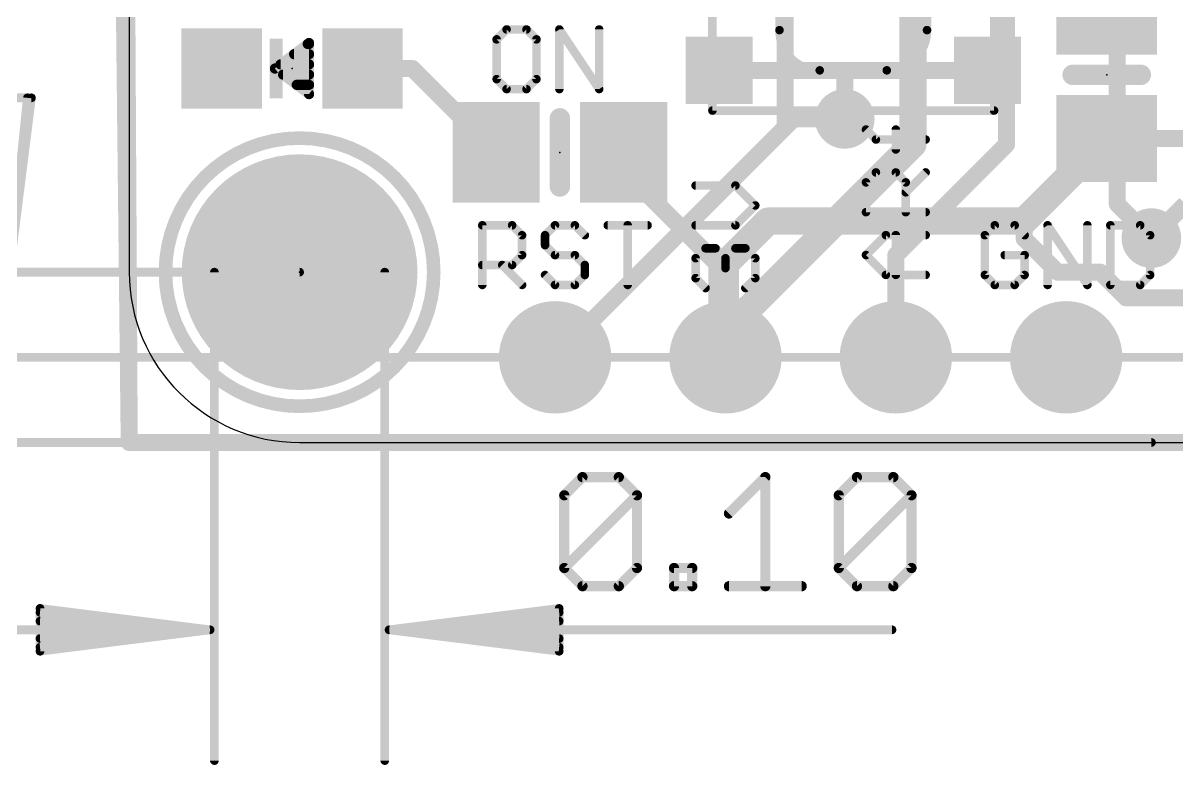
# Model space of a CAD drawing. Extents: x -10.9 to 50.9, y -4.8 to 29.4.
# Drawn here: x -1.58 to 15.62, y -4.81 to 6.26 of the extents above; entities that cross this region are included whole.
import ezdxf

# ---------------------------------------------------------------- set-up
doc = ezdxf.new("R2010")
doc.units = 0
for name, color, linetype in [('1', 12, 'CONTINUOUS'), ('16', 132, 'CONTINUOUS'), ('17', 110, 'CONTINUOUS'), ('18', 110, 'CONTINUOUS'), ('20', 53, 'CONTINUOUS'), ('21', 40, 'CONTINUOUS'), ('23', 40, 'CONTINUOUS'), ('47', 253, 'CONTINUOUS')]:
    doc.layers.add(name, color=color, linetype=linetype)

# ---------------------------------------------------------------- blocks, each defined once
blk = doc.blocks.new('RECT')
blk.add_solid([(-0.5, -0.5), (0.5, -0.5), (-0.5, 0.5), (0.5, 0.5)])
blk = doc.blocks.new('ROUNDP')
at = {"const_width": 0.5}
blk.add_lwpolyline([(0, -0.25, 1), (0, 0.25, 1), (0, -0.25)], format="xyb", dxfattribs=at)
blk = doc.blocks.new('ROUNDV')
at = {"const_width": 0.5}
blk.add_lwpolyline([(0, -0.25, 1), (0, 0.25, 1), (0, -0.25)], format="xyb", dxfattribs=at)

msp = doc.modelspace()

# ---------------------------------------------------------------- linework, layer by layer
at = {"layer": '1'}
for points, const_width in [([(-0.254, 22.86), (0, 0)], 0.254), ([(3.477, 5.577), (4.22, 5.577)], 0.254), ([(4.22, 5.577), (5.471, 4.326)], 0.254), ([(8.795, 5.55), (10.668, 5.55)], 0.254), ([(10.668, 4.826), (10.668, 5.55)], 0.254), ([(10.668, 5.55), (12.795, 5.55)], 0.254), ([(14.5746, 4.5332), (13.3434, 3.302)], 0.4064), ([(16.0902, 4.5332), (14.5746, 4.5332)], 0.254), ([(7.371, 4.326), (7.371, 4.059)], 0.254), ([(7.371, 4.059), (8.763, 2.667)], 0.254), ([(15.748, 3.556), (15.24, 3.048)], 0.254), ([(9.525, 3.302), (8.89, 2.667)], 0.4064), ([(13.3434, 3.302), (9.525, 3.302)], 0.4064), ([(13.3434, 3.0396), (13.3434, 3.302)], 0.254), ([(13.843, 2.54), (13.3434, 3.0396)], 0.254), ([(8.763, 2.667), (8.763, 1.397)], 0.254), ([(8.89, 2.667), (8.89, 1.27)], 0.4064), ([(14.478, 2.54), (13.843, 2.54)], 0.254), ([(14.859, 2.159), (14.478, 2.54)], 0.254), ([(15.748, 2.159), (14.859, 2.159)], 0.254), ([(8.763, 1.397), (8.89, 1.27)], 0.254), ([(0, 0), (46.355, 0)], 0.254)]:
    msp.add_lwpolyline(points, dxfattribs=dict(at, const_width=const_width))
for points, const_width in [([(3.477, 5.6405, 1), (3.477, 5.5135)], 0.127), ([(4.2649, 5.6219, 1), (4.1751, 5.5321)], 0.127), ([(4.22, 5.5135, 1), (4.22, 5.6405)], 0.127), ([(8.795, 5.6135, 1), (8.795, 5.4865)], 0.127), ([(10.7315, 5.55, 1), (10.6045, 5.55)], 0.127), ([(10.668, 5.6135, 1), (10.668, 5.4865)], 0.127), ([(10.668, 5.4865, 1), (10.668, 5.6135)], 0.127), ([(12.795, 5.4865, 1), (12.795, 5.6135)], 0.127), ([(10.6045, 4.826, 1), (10.7315, 4.826)], 0.127), ([(14.6464, 4.4614, 1), (14.5028, 4.605)], 0.2032), ([(14.5746, 4.5967, 1), (14.5746, 4.4697)], 0.127), ([(5.4261, 4.2811, 1), (5.5159, 4.3709)], 0.127), ([(7.4345, 4.326, 1), (7.3075, 4.326)], 0.127), ([(7.4159, 4.1039, 1), (7.3261, 4.0141)], 0.127), ([(7.3075, 4.059, 1), (7.4345, 4.059)], 0.127), ([(9.525, 3.4036, 1), (9.525, 3.2004)], 0.2032), ([(9.5968, 3.2302, 1), (9.4532, 3.3738)], 0.2032), ([(13.2716, 3.3738, 1), (13.4152, 3.2302)], 0.2032), ([(13.3434, 3.2004, 1), (13.3434, 3.4036)], 0.2032), ([(13.4069, 3.302, 1), (13.2799, 3.302)], 0.127), ([(13.3883, 3.0845, 1), (13.2985, 2.9947)], 0.127), ([(13.2799, 3.0396, 1), (13.4069, 3.0396)], 0.127), ([(15.1951, 3.0929, 1), (15.2849, 3.0031)], 0.127), ([(8.8265, 2.667, 1), (8.6995, 2.667)], 0.127), ([(8.7181, 2.6221, 1), (8.8079, 2.7119)], 0.127), ([(8.9916, 2.667, 1), (8.7884, 2.667)], 0.2032), ([(8.8182, 2.7388, 1), (8.9618, 2.5952)], 0.2032), ([(13.843, 2.6035, 1), (13.843, 2.4765)], 0.127), ([(13.7981, 2.4951, 1), (13.8879, 2.5849)], 0.127), ([(14.5229, 2.5849, 1), (14.4331, 2.4951)], 0.127), ([(14.478, 2.4765, 1), (14.478, 2.6035)], 0.127), ([(14.859, 2.2225, 1), (14.859, 2.0955)], 0.127), ([(14.8141, 2.1141, 1), (14.9039, 2.2039)], 0.127), ([(8.8079, 1.4419, 1), (8.7181, 1.3521)], 0.127), ([(8.6995, 1.397, 1), (8.8265, 1.397)], 0.127), ([(8.8451, 1.2251, 1), (8.9349, 1.3149)], 0.127), ([(8.7884, 1.27, 1), (8.9916, 1.27)], 0.2032), ([(0, 0.0635, 1), (0, -0.0635)], 0.127), ([(-0.0635, -0.0007, 1), (0.0635, 0.0007)], 0.127)]:
    msp.add_lwpolyline(points, format="xyb", dxfattribs=dict(at, const_width=const_width))
at = {"layer": '16'}
for points, const_width in [([(-0.127, 22.86), (0, 0)], 0.254), ([(14.732, 3.556), (14.732, 13.589)], 0.254), ([(13.081, 4.445), (13.081, 10.287)], 0.254), ([(9.779, 7.874), (9.779, 4.699)], 0.254), ([(11.684, 7.493), (11.684, 4.445)], 0.4064), ([(6.35, 1.27), (9.779, 4.699)], 0.254), ([(9.779, 4.699), (9.906, 4.826)], 0.254), ([(9.906, 4.826), (10.668, 4.826)], 0.254), ([(11.684, 4.445), (8.89, 1.651)], 0.4064), ([(11.43, 2.794), (13.081, 4.445)], 0.254), ([(15.24, 3.048), (14.732, 3.556)], 0.254), ([(11.43, 1.27), (11.43, 2.794)], 0.254), ([(8.89, 1.651), (8.89, 1.27)], 0.4064), ([(0, 0), (46.355, 0)], 0.254)]:
    msp.add_lwpolyline(points, dxfattribs=dict(at, const_width=const_width))
for points, const_width in [([(9.8239, 4.6541, 1), (9.7341, 4.7439)], 0.127), ([(9.906, 4.8895, 1), (9.906, 4.7625)], 0.127), ([(9.9509, 4.7811, 1), (9.8611, 4.8709)], 0.127), ([(10.668, 4.7625, 1), (10.668, 4.8895)], 0.127), ([(9.7341, 4.7439, 1), (9.8239, 4.6541)], 0.127), ([(9.7155, 4.699, 1), (9.8425, 4.699)], 0.127), ([(11.7558, 4.3732, 1), (11.6122, 4.5168)], 0.2032), ([(11.5824, 4.445, 1), (11.7856, 4.445)], 0.2032), ([(13.0175, 4.445, 1), (13.1445, 4.445)], 0.127), ([(13.1259, 4.4001, 1), (13.0361, 4.4899)], 0.127), ([(14.7769, 3.6009, 1), (14.6871, 3.5111)], 0.127), ([(14.6685, 3.556, 1), (14.7955, 3.556)], 0.127), ([(15.1951, 3.0031, 1), (15.2849, 3.0929)], 0.127), ([(11.4935, 2.794, 1), (11.3665, 2.794)], 0.127), ([(11.3851, 2.8389, 1), (11.4749, 2.7491)], 0.127), ([(8.9916, 1.651, 1), (8.7884, 1.651)], 0.2032), ([(8.8182, 1.7228, 1), (8.9618, 1.5792)], 0.2032), ([(6.3051, 1.3149, 1), (6.3949, 1.2251)], 0.127), ([(8.7884, 1.27, 1), (8.9916, 1.27)], 0.2032), ([(11.3665, 1.27, 1), (11.4935, 1.27)], 0.127), ([(0, 0.0635, 1), (0, -0.0635)], 0.127), ([(-0.0635, -0.0004, 1), (0.0635, 0.0004)], 0.127)]:
    msp.add_lwpolyline(points, format="xyb", dxfattribs=dict(at, const_width=const_width))
at = {"layer": '20'}
for p, q in [((0, 9.017), (0, 2.54)), ((2.54, 0), (48.26, 0))]:
    msp.add_line(p, q, dxfattribs=at)
msp.add_arc((2.54, 2.54), 2.54, 180, 270, dxfattribs=at)
at = {"layer": '21'}
for points, const_width in [([(8.695, 4.95), (8.695, 7.75)], 0.127), ([(12.895, 7.75), (12.895, 4.95)], 0.127), ([(9.695, 6.15), (9.695, 6.55)], 0.127), ([(11.895, 6.55), (11.895, 6.15)], 0.127), ([(5.6263, 6.1603), (5.478, 6.012)], 0.127), ([(5.9229, 6.1603), (5.6263, 6.1603)], 0.127), ([(6.0712, 6.012), (5.9229, 6.1603)], 0.127), ([(6.4135, 5.2705), (6.4135, 6.1603)], 0.127), ([(6.4135, 6.1603), (7.0067, 5.2705)], 0.127), ([(7.0067, 5.2705), (7.0067, 6.1603)], 0.127), ([(2.681, 5.958), (2.173, 5.577)], 0.1524), ([(2.681, 5.196), (2.681, 5.958)], 0.1524), ([(5.478, 6.012), (5.478, 5.4188)], 0.127), ([(6.0712, 5.4188), (6.0712, 6.012)], 0.127), ([(2.4586, 5.7912), (2.681, 5.7912)], 0.1524), ([(2.6618, 5.9436), (2.681, 5.9436)], 0.1524), ([(2.2554, 5.6388), (2.681, 5.6388)], 0.1524), ([(2.173, 5.577), (2.681, 5.196)], 0.1524), ([(2.2938, 5.4864), (2.681, 5.4864)], 0.1524), ([(11.295, 5.55), (10.295, 5.55)], 0.127), ([(14.0666, 5.4832), (15.0826, 5.4832)], 0.3048), ([(2.497, 5.334), (2.681, 5.334)], 0.1524), ([(5.478, 5.4188), (5.6263, 5.2705)], 0.127), ([(5.6263, 5.2705), (5.9229, 5.2705)], 0.127), ([(5.9229, 5.2705), (6.0712, 5.4188)], 0.127), ([(12.895, 4.95), (8.695, 4.95)], 0.127), ([(6.421, 4.834), (6.421, 3.818)], 0.3048), ([(11.133, 4.5185), (10.9847, 4.6668)], 0.127), ([(11.4296, 4.3702), (11.4296, 4.6668)], 0.127), ([(11.8745, 4.5185), (11.133, 4.5185)], 0.127), ([(10.9847, 3.8795), (11.133, 4.0278)], 0.127), ([(11.133, 4.0278), (11.4296, 4.0278)], 0.127), ([(11.4296, 4.0278), (11.5779, 3.8795)], 0.127), ([(11.5779, 3.7312), (11.8745, 4.0278)], 0.127), ([(9.0379, 3.8317), (8.4447, 3.8317)], 0.127), ([(9.3345, 3.5351), (9.0379, 3.8317)], 0.127), ([(10.9847, 3.4347), (10.9847, 3.8795)], 0.127), ([(11.5779, 3.8795), (11.5779, 3.4347)], 0.127), ([(9.0379, 3.2385), (9.3345, 3.5351)], 0.127), ([(11.8745, 3.4347), (10.9847, 3.4347)], 0.127), ([(5.2642, 2.3495), (5.2642, 3.2393)], 0.127), ([(5.2642, 3.2393), (5.7091, 3.2393)], 0.127), ([(5.7091, 3.2393), (5.8574, 3.091)], 0.127), ([(6.348, 3.2393), (6.1997, 3.091)], 0.127), ([(6.6446, 3.2393), (6.348, 3.2393)], 0.127), ([(6.7929, 3.091), (6.6446, 3.2393)], 0.127), ([(7.1353, 3.2393), (7.7284, 3.2393)], 0.127), ([(7.4318, 2.3495), (7.4318, 3.2393)], 0.127), ([(8.4447, 3.2385), (9.0379, 3.2385)], 0.127), ([(12.9055, 3.2393), (12.7572, 3.091)], 0.127), ([(13.2021, 3.2393), (12.9055, 3.2393)], 0.127), ([(13.3504, 3.091), (13.2021, 3.2393)], 0.127), ([(13.6927, 2.3495), (13.6927, 3.2393)], 0.127), ([(13.6927, 3.2393), (14.2859, 2.3495)], 0.127), ([(14.2859, 2.3495), (14.2859, 3.2393)], 0.127), ([(14.6283, 3.2393), (14.6283, 2.3495)], 0.127), ([(15.0731, 3.2393), (14.6283, 3.2393)], 0.127), ([(15.2214, 3.091), (15.0731, 3.2393)], 0.127), ([(5.8574, 3.091), (5.8574, 2.7944)], 0.127), ([(6.1997, 3.091), (6.1997, 2.9427)], 0.127), ([(10.9847, 2.7957), (11.2813, 3.0923)], 0.127), ([(11.2813, 3.0923), (11.8745, 3.0923)], 0.127), ([(11.4296, 2.4991), (11.4296, 3.0923)], 0.127), ([(12.7572, 3.091), (12.7572, 2.4978)], 0.127), ([(15.2214, 2.4978), (15.2214, 3.091)], 0.127), ([(6.1997, 2.9427), (6.348, 2.7944)], 0.127), ([(8.4447, 2.7479), (8.593, 2.8962)], 0.127), ([(8.593, 2.8962), (8.7413, 2.8962)], 0.127), ([(8.7413, 2.8962), (8.8896, 2.7479)], 0.127), ([(8.8896, 2.7479), (9.0379, 2.8962)], 0.127), ([(9.0379, 2.8962), (9.1862, 2.8962)], 0.127), ([(9.1862, 2.8962), (9.3345, 2.7479)], 0.127), ([(5.8574, 2.7944), (5.7091, 2.6461)], 0.127), ([(6.348, 2.7944), (6.6446, 2.7944)], 0.127), ([(6.6446, 2.7944), (6.7929, 2.6461)], 0.127), ([(8.4447, 2.4513), (8.4447, 2.7479)], 0.127), ([(8.8896, 2.7479), (8.8896, 2.5996)], 0.127), ([(9.3345, 2.7479), (9.3345, 2.4513)], 0.127), ([(11.2813, 2.4991), (10.9847, 2.7957)], 0.127), ([(13.3504, 2.7944), (13.0538, 2.7944)], 0.127), ([(13.3504, 2.4978), (13.3504, 2.7944)], 0.127), ([(5.7091, 2.6461), (5.2642, 2.6461)], 0.127), ([(5.5608, 2.6461), (5.8574, 2.3495)], 0.127), ([(6.7929, 2.6461), (6.7929, 2.4978)], 0.127), ([(6.348, 2.3495), (6.1997, 2.4978)], 0.127), ([(6.6446, 2.3495), (6.348, 2.3495)], 0.127), ([(6.7929, 2.4978), (6.6446, 2.3495)], 0.127), ([(8.593, 2.303), (8.4447, 2.4513)], 0.127), ([(9.3345, 2.4513), (9.1862, 2.303)], 0.127), ([(11.8745, 2.4991), (11.2813, 2.4991)], 0.127), ([(12.7572, 2.4978), (12.9055, 2.3495)], 0.127), ([(12.9055, 2.3495), (13.2021, 2.3495)], 0.127), ([(13.2021, 2.3495), (13.3504, 2.4978)], 0.127), ([(14.6283, 2.3495), (15.0731, 2.3495)], 0.127), ([(15.0731, 2.3495), (15.2214, 2.4978)], 0.127)]:
    msp.add_lwpolyline(points, dxfattribs=dict(at, const_width=const_width))
for points, const_width in [([(5.6263, 6.192, 1), (5.6263, 6.1285)], 0.0635), ([(5.6487, 6.1378, 1), (5.6038, 6.1827)], 0.0635), ([(5.9453, 6.1827, 1), (5.9004, 6.1378)], 0.0635), ([(5.9229, 6.1285, 1), (5.9229, 6.192)], 0.0635), ([(6.4399, 6.1779, 1), (6.3871, 6.1426)], 0.0635), ([(6.4452, 6.1603, 1), (6.3818, 6.1603)], 0.0635), ([(7.0384, 6.1603, 1), (6.9749, 6.1603)], 0.0635), ([(9.7268, 6.15, 1), (9.6632, 6.15)], 0.0635), ([(9.695, 6.15, 0.4142), (10.295, 5.55)], 0.127), ([(11.295, 5.55, 0.4142), (11.895, 6.15)], 0.127), ([(11.9268, 6.15, 1), (11.8633, 6.15)], 0.0635), ([(2.7191, 5.958, 1), (2.6429, 5.958)], 0.0762), ([(2.7039, 5.9275, 1), (2.6581, 5.9885)], 0.0762), ([(5.5097, 6.012, 1), (5.4462, 6.012)], 0.0635), ([(5.4555, 6.0344, 1), (5.5004, 5.9895)], 0.0635), ([(6.1029, 6.012, 1), (6.0394, 6.012)], 0.0635), ([(6.0487, 5.9895, 1), (6.0936, 6.0344)], 0.0635), ([(9.6632, 6.15, 1), (9.7268, 6.15)], 0.0635), ([(11.8633, 6.15, 1), (11.9268, 6.15)], 0.0635), ([(2.4586, 5.8293, 1), (2.4586, 5.7531)], 0.0762), ([(2.6618, 5.9817, 1), (2.6618, 5.9055)], 0.0762), ([(2.681, 5.9055, 1), (2.681, 5.9817)], 0.0762), ([(2.681, 5.7531, 1), (2.681, 5.8293)], 0.0762), ([(2.2554, 5.6769, 1), (2.2554, 5.6007)], 0.0762), ([(2.681, 5.6007, 1), (2.681, 5.6769)], 0.0762), ([(2.1959, 5.6075, 1), (2.1501, 5.5465)], 0.0762), ([(2.1501, 5.6075, 1), (2.1959, 5.5465)], 0.0762), ([(2.2938, 5.5245, 1), (2.2938, 5.4483)], 0.0762), ([(2.681, 5.4483, 1), (2.681, 5.5245)], 0.0762), ([(10.295, 5.5817, 1), (10.295, 5.5183)], 0.0635), ([(10.295, 5.5183, 1), (10.295, 5.5817)], 0.0635), ([(11.295, 5.5817, 1), (11.295, 5.5183)], 0.0635), ([(11.295, 5.5183, 1), (11.295, 5.5817)], 0.0635), ([(14.0666, 5.5594, 1), (14.0666, 5.407)], 0.1524), ([(15.0826, 5.407, 1), (15.0826, 5.5594)], 0.1524), ([(2.497, 5.3721, 1), (2.497, 5.2959)], 0.0762), ([(2.681, 5.2959, 1), (2.681, 5.3721)], 0.0762), ([(5.5004, 5.4412, 1), (5.4555, 5.3963)], 0.0635), ([(5.4462, 5.4188, 1), (5.5097, 5.4188)], 0.0635), ([(5.6263, 5.3022, 1), (5.6263, 5.2388)], 0.0635), ([(5.9229, 5.2388, 1), (5.9229, 5.3022)], 0.0635), ([(6.0394, 5.4188, 1), (6.1029, 5.4188)], 0.0635), ([(6.0936, 5.3963, 1), (6.0487, 5.4412)], 0.0635), ([(2.6429, 5.196, 1), (2.7191, 5.196)], 0.0762), ([(2.6581, 5.1655, 1), (2.7039, 5.2265)], 0.0762), ([(5.6038, 5.248, 1), (5.6487, 5.293)], 0.0635), ([(5.9004, 5.293, 1), (5.9453, 5.248)], 0.0635), ([(6.3818, 5.2705, 1), (6.4452, 5.2705)], 0.0635), ([(6.9749, 5.2705, 1), (7.0384, 5.2705)], 0.0635), ([(6.9803, 5.2529, 1), (7.0331, 5.2881)], 0.0635), ([(8.695, 4.9817, 1), (8.695, 4.9183)], 0.0635), ([(12.895, 4.9183, 1), (12.895, 4.9817)], 0.0635), ([(6.4972, 4.834, 1), (6.3448, 4.834)], 0.1524), ([(8.6632, 4.95, 1), (8.7268, 4.95)], 0.0635), ([(12.8633, 4.95, 1), (12.9268, 4.95)], 0.0635), ([(11.0072, 4.6892, 1), (10.9623, 4.6443)], 0.0635), ([(11.4614, 4.6668, 1), (11.3979, 4.6668)], 0.0635), ([(2.54, 0.54, 1), (2.54, 4.54, 1), (2.54, 0.54)], 0.2032), ([(11.133, 4.5502, 1), (11.133, 4.4867)], 0.0635), ([(11.1106, 4.496, 1), (11.1555, 4.5409)], 0.0635), ([(11.8745, 4.4867, 1), (11.8745, 4.5502)], 0.0635), ([(11.3979, 4.3702, 1), (11.4614, 4.3702)], 0.0635), ([(11.133, 4.0596, 1), (11.133, 3.9961)], 0.0635), ([(11.1555, 4.0054, 1), (11.1106, 4.0503)], 0.0635), ([(11.4521, 4.0503, 1), (11.4072, 4.0054)], 0.0635), ([(11.4296, 3.9961, 1), (11.4296, 4.0596)], 0.0635), ([(11.897, 4.0054, 1), (11.852, 4.0503)], 0.0635), ([(6.3448, 3.818, 1), (6.4972, 3.818)], 0.1524), ([(8.4447, 3.8634, 1), (8.4447, 3.7999)], 0.0635), ([(9.0604, 3.8541, 1), (9.0155, 3.8092)], 0.0635), ([(9.0379, 3.7999, 1), (9.0379, 3.8634)], 0.0635), ([(11.0165, 3.8795, 1), (10.953, 3.8795)], 0.0635), ([(10.9623, 3.902, 1), (11.0072, 3.8571)], 0.0635), ([(11.6097, 3.8795, 1), (11.5462, 3.8795)], 0.0635), ([(11.5555, 3.7537, 1), (11.6004, 3.7088)], 0.0635), ([(11.5555, 3.8571, 1), (11.6004, 3.902)], 0.0635), ([(9.357, 3.5126, 1), (9.312, 3.5575)], 0.0635), ([(9.312, 3.5126, 1), (9.357, 3.5575)], 0.0635), ([(10.9847, 3.4664, 1), (10.9847, 3.4029)], 0.0635), ([(10.953, 3.4347, 1), (11.0165, 3.4347)], 0.0635), ([(11.5462, 3.4347, 1), (11.6097, 3.4347)], 0.0635), ([(11.8745, 3.4029, 1), (11.8745, 3.4664)], 0.0635), ([(5.2642, 3.271, 1), (5.2642, 3.2075)], 0.0635), ([(5.296, 3.2393, 1), (5.2325, 3.2393)], 0.0635), ([(5.7316, 3.2617, 1), (5.6866, 3.2168)], 0.0635), ([(5.7091, 3.2075, 1), (5.7091, 3.271)], 0.0635), ([(6.348, 3.271, 1), (6.348, 3.2075)], 0.0635), ([(6.3705, 3.2168, 1), (6.3256, 3.2617)], 0.0635), ([(6.6671, 3.2617, 1), (6.6222, 3.2168)], 0.0635), ([(6.6446, 3.2075, 1), (6.6446, 3.271)], 0.0635), ([(7.1353, 3.271, 1), (7.1353, 3.2075)], 0.0635), ([(7.4636, 3.2393, 1), (7.4001, 3.2393)], 0.0635), ([(7.7284, 3.2075, 1), (7.7284, 3.271)], 0.0635), ([(8.4447, 3.2703, 1), (8.4447, 3.2067)], 0.0635), ([(9.0155, 3.261, 1), (9.0604, 3.216)], 0.0635), ([(9.0379, 3.2067, 1), (9.0379, 3.2703)], 0.0635), ([(12.9055, 3.271, 1), (12.9055, 3.2075)], 0.0635), ([(12.928, 3.2168, 1), (12.8831, 3.2617)], 0.0635), ([(13.2246, 3.2617, 1), (13.1796, 3.2168)], 0.0635), ([(13.2021, 3.2075, 1), (13.2021, 3.271)], 0.0635), ([(13.7245, 3.2393, 1), (13.661, 3.2393)], 0.0635), ([(13.7192, 3.2569, 1), (13.6663, 3.2216)], 0.0635), ([(14.3177, 3.2393, 1), (14.2542, 3.2393)], 0.0635), ([(14.66, 3.2393, 1), (14.5965, 3.2393)], 0.0635), ([(14.6283, 3.271, 1), (14.6283, 3.2075)], 0.0635), ([(15.0956, 3.2617, 1), (15.0507, 3.2168)], 0.0635), ([(15.0731, 3.2075, 1), (15.0731, 3.271)], 0.0635), ([(5.8891, 3.091, 1), (5.8256, 3.091)], 0.0635), ([(5.8349, 3.0685, 1), (5.8798, 3.1134)], 0.0635), ([(6.2315, 3.091, 1), (6.168, 3.091)], 0.0635), ([(6.1773, 3.1134, 1), (6.2222, 3.0685)], 0.0635), ([(6.7705, 3.0685, 1), (6.8154, 3.1134)], 0.0635), ([(11.2813, 3.1241, 1), (11.2813, 3.0606)], 0.0635), ([(11.3038, 3.0699, 1), (11.2589, 3.1148)], 0.0635), ([(11.4614, 3.0923, 1), (11.3979, 3.0923)], 0.0635), ([(11.8745, 3.0606, 1), (11.8745, 3.1241)], 0.0635), ([(12.789, 3.091, 1), (12.7255, 3.091)], 0.0635), ([(12.7348, 3.1134, 1), (12.7797, 3.0685)], 0.0635), ([(13.3279, 3.0685, 1), (13.3728, 3.1134)], 0.0635), ([(15.2532, 3.091, 1), (15.1897, 3.091)], 0.0635), ([(15.199, 3.0685, 1), (15.2439, 3.1134)], 0.0635), ([(6.2222, 2.9651, 1), (6.1773, 2.9202)], 0.0635), ([(6.168, 2.9427, 1), (6.2315, 2.9427)], 0.0635), ([(8.593, 2.9279, 1), (8.593, 2.8644)], 0.0635), ([(8.6155, 2.8737, 1), (8.5706, 2.9186)], 0.0635), ([(8.7638, 2.9186, 1), (8.7189, 2.8737)], 0.0635), ([(8.7413, 2.8644, 1), (8.7413, 2.9279)], 0.0635), ([(9.0379, 2.9279, 1), (9.0379, 2.8644)], 0.0635), ([(9.0604, 2.8737, 1), (9.0155, 2.9186)], 0.0635), ([(9.2087, 2.9186, 1), (9.1638, 2.8737)], 0.0635), ([(9.1862, 2.8644, 1), (9.1862, 2.9279)], 0.0635), ([(5.8256, 2.7944, 1), (5.8891, 2.7944)], 0.0635), ([(5.8798, 2.7719, 1), (5.8349, 2.8168)], 0.0635), ([(6.348, 2.8261, 1), (6.348, 2.7626)], 0.0635), ([(6.3256, 2.7719, 1), (6.3705, 2.8168)], 0.0635), ([(6.6671, 2.8168, 1), (6.6222, 2.7719)], 0.0635), ([(6.6446, 2.7626, 1), (6.6446, 2.8261)], 0.0635), ([(8.4765, 2.7479, 1), (8.413, 2.7479)], 0.0635), ([(8.4223, 2.7703, 1), (8.4672, 2.7254)], 0.0635), ([(8.9214, 2.7479, 1), (8.8579, 2.7479)], 0.0635), ([(8.8672, 2.7703, 1), (8.9121, 2.7254)], 0.0635), ([(8.8672, 2.7254, 1), (8.9121, 2.7703)], 0.0635), ([(9.3663, 2.7479, 1), (9.3027, 2.7479)], 0.0635), ([(9.312, 2.7254, 1), (9.357, 2.7703)], 0.0635), ([(11.0072, 2.8182, 1), (10.9623, 2.7733)], 0.0635), ([(10.9623, 2.8182, 1), (11.0072, 2.7733)], 0.0635), ([(13.0538, 2.8261, 1), (13.0538, 2.7626)], 0.0635), ([(13.3821, 2.7944, 1), (13.3186, 2.7944)], 0.0635), ([(13.3504, 2.7626, 1), (13.3504, 2.8261)], 0.0635), ([(5.2642, 2.6778, 1), (5.2642, 2.6143)], 0.0635), ([(5.5833, 2.6685, 1), (5.5384, 2.6236)], 0.0635), ([(5.6866, 2.6685, 1), (5.7316, 2.6236)], 0.0635), ([(5.7091, 2.6143, 1), (5.7091, 2.6778)], 0.0635), ([(6.8247, 2.6461, 1), (6.7612, 2.6461)], 0.0635), ([(6.7705, 2.6236, 1), (6.8154, 2.6685)], 0.0635), ([(8.8579, 2.5996, 1), (8.9214, 2.5996)], 0.0635), ([(6.2222, 2.5202, 1), (6.1773, 2.4753)], 0.0635), ([(6.348, 2.3813, 1), (6.348, 2.3177)], 0.0635), ([(6.6446, 2.3177, 1), (6.6446, 2.3813)], 0.0635), ([(6.7612, 2.4978, 1), (6.8247, 2.4978)], 0.0635), ([(6.8154, 2.4753, 1), (6.7705, 2.5202)], 0.0635), ([(8.413, 2.4513, 1), (8.4765, 2.4513)], 0.0635), ([(8.4672, 2.4737, 1), (8.4223, 2.4288)], 0.0635), ([(9.3027, 2.4513, 1), (9.3663, 2.4513)], 0.0635), ([(9.357, 2.4288, 1), (9.312, 2.4737)], 0.0635), ([(11.2813, 2.5309, 1), (11.2813, 2.4674)], 0.0635), ([(11.2589, 2.4767, 1), (11.3038, 2.5216)], 0.0635), ([(11.3979, 2.4991, 1), (11.4614, 2.4991)], 0.0635), ([(11.8745, 2.4674, 1), (11.8745, 2.5309)], 0.0635), ([(12.7255, 2.4978, 1), (12.789, 2.4978)], 0.0635), ([(12.7797, 2.5202, 1), (12.7348, 2.4753)], 0.0635), ([(12.9055, 2.3813, 1), (12.9055, 2.3177)], 0.0635), ([(13.2021, 2.3177, 1), (13.2021, 2.3813)], 0.0635), ([(13.3186, 2.4978, 1), (13.3821, 2.4978)], 0.0635), ([(13.3728, 2.4753, 1), (13.3279, 2.5202)], 0.0635), ([(14.6283, 2.3813, 1), (14.6283, 2.3177)], 0.0635), ([(15.0731, 2.3177, 1), (15.0731, 2.3813)], 0.0635), ([(15.1897, 2.4978, 1), (15.2532, 2.4978)], 0.0635), ([(15.2439, 2.4753, 1), (15.199, 2.5202)], 0.0635), ([(5.2325, 2.3495, 1), (5.296, 2.3495)], 0.0635), ([(5.8349, 2.327, 1), (5.8798, 2.372)], 0.0635), ([(6.3256, 2.327, 1), (6.3705, 2.372)], 0.0635), ([(6.6222, 2.372, 1), (6.6671, 2.327)], 0.0635), ([(7.4001, 2.3495, 1), (7.4636, 2.3495)], 0.0635), ([(8.5706, 2.2805, 1), (8.6155, 2.3254)], 0.0635), ([(9.1638, 2.3254, 1), (9.2087, 2.2805)], 0.0635), ([(12.8831, 2.327, 1), (12.928, 2.372)], 0.0635), ([(13.1796, 2.372, 1), (13.2246, 2.327)], 0.0635), ([(13.661, 2.3495, 1), (13.7245, 2.3495)], 0.0635), ([(14.2542, 2.3495, 1), (14.3177, 2.3495)], 0.0635), ([(14.2595, 2.3319, 1), (14.3123, 2.3671)], 0.0635), ([(14.5965, 2.3495, 1), (14.66, 2.3495)], 0.0635), ([(15.0507, 2.372, 1), (15.0956, 2.327)], 0.0635)]:
    msp.add_lwpolyline(points, format="xyb", dxfattribs=dict(at, const_width=const_width))
at = {"layer": '23'}
for p in [(2.427, 5.577), (14.5746, 5.4832), (6.421, 4.326), (2.54, 2.54)]:
    msp.add_point(p, dxfattribs=at)
at = {"layer": '47'}
for points, const_width in [([(-2.0972, 5.14), (-1.4588, 5.14)], 0.13), ([(-1.4588, 5.14), (-1.778, 2.605)], 0.13), ([(-1.518, 5.14), (-1.778, 2.605)], 0.13), ([(2.54, 2.54), (-3.728, 2.54)], 0.13), ([(1.27, 2.54), (1.27, -4.744)], 0.13), ([(3.81, 2.54), (3.81, -4.744)], 0.13), ([(25.4, 1.27), (-7.538, 1.27)], 0.13), ([(15.24, 0), (-10.459, 0)], 0.13), ([(6.4862, -0.7875), (6.7574, -0.5163)], 0.1524), ([(6.7574, -0.5163), (7.2997, -0.5163)], 0.1524), ([(7.2997, -0.5163), (7.5709, -0.7875)], 0.1524), ([(8.9419, -1.0586), (9.4843, -0.5163)], 0.1524), ([(9.4843, -0.5163), (9.4843, -2.1433)], 0.1524), ([(10.5791, -0.7875), (10.8503, -0.5163)], 0.1524), ([(10.8503, -0.5163), (11.3926, -0.5163)], 0.1524), ([(11.3926, -0.5163), (11.6638, -0.7875)], 0.1524), ([(6.4862, -1.8721), (6.4862, -0.7875)], 0.1524), ([(6.4862, -1.8721), (7.5709, -0.7875)], 0.1524), ([(7.5709, -0.7875), (7.5709, -1.8721)], 0.1524), ([(10.5791, -1.8721), (10.5791, -0.7875)], 0.1524), ([(10.5791, -1.8721), (11.6638, -0.7875)], 0.1524), ([(11.6638, -0.7875), (11.6638, -1.8721)], 0.1524), ([(6.7574, -2.1433), (6.4862, -1.8721)], 0.1524), ([(7.5709, -1.8721), (7.2997, -2.1433)], 0.1524), ([(8.1234, -2.1433), (8.1234, -1.8721)], 0.1524), ([(8.1234, -1.8721), (8.3945, -1.8721)], 0.1524), ([(8.3945, -1.8721), (8.3945, -2.1433)], 0.1524), ([(10.8503, -2.1433), (10.5791, -1.8721)], 0.1524), ([(11.6638, -1.8721), (11.3926, -2.1433)], 0.1524), ([(7.2997, -2.1433), (6.7574, -2.1433)], 0.1524), ([(8.3945, -2.1433), (8.1234, -2.1433)], 0.1524), ([(8.9419, -2.1433), (10.0266, -2.1433)], 0.1524), ([(11.3926, -2.1433), (10.8503, -2.1433)], 0.1524), ([(1.205, -2.794), (-1.33, -2.4748)], 0.13), ([(-1.33, -2.4748), (-1.33, -3.1132)], 0.13), ([(1.205, -2.794), (-1.33, -2.534)], 0.13), ([(3.875, -2.794), (6.41, -2.4748)], 0.13), ([(3.875, -2.794), (6.41, -2.534)], 0.13), ([(6.41, -2.4748), (6.41, -3.1132)], 0.13), ([(1.205, -2.794), (-3.93, -2.794)], 0.13), ([(1.205, -2.794), (-1.33, -2.664)], 0.13), ([(-1.33, -3.1132), (1.205, -2.794)], 0.13), ([(-1.33, -2.924), (1.205, -2.794)], 0.13), ([(-1.33, -3.054), (1.205, -2.794)], 0.13), ([(3.875, -2.794), (6.41, -2.664)], 0.13), ([(3.875, -2.794), (11.3728, -2.794)], 0.13), ([(6.41, -3.1132), (3.875, -2.794)], 0.13), ([(6.41, -2.924), (3.875, -2.794)], 0.13), ([(6.41, -3.054), (3.875, -2.794)], 0.13)]:
    msp.add_lwpolyline(points, dxfattribs=dict(at, const_width=const_width))
for points, const_width in [([(-1.4857, 5.1367, 1), (-1.5503, 5.1433)], 0.065), ([(-1.4265, 5.1359, 1), (-1.491, 5.1441)], 0.065), ([(-1.4588, 5.1075, 1), (-1.4588, 5.1725)], 0.065), ([(1.3025, 2.54, 1), (1.2375, 2.54)], 0.065), ([(2.54, 2.5075, 1), (2.54, 2.5725)], 0.065), ([(3.8425, 2.54, 1), (3.7775, 2.54)], 0.065), ([(15.24, -0.0325, 1), (15.24, 0.0325)], 0.065), ([(6.7574, -0.4782, 1), (6.7574, -0.5544)], 0.0762), ([(6.7843, -0.5433, 1), (6.7304, -0.4894)], 0.0762), ([(7.3266, -0.4894, 1), (7.2728, -0.5433)], 0.0762), ([(7.2997, -0.5544, 1), (7.2997, -0.4782)], 0.0762), ([(9.5224, -0.5163, 1), (9.4462, -0.5163)], 0.0762), ([(9.5112, -0.5433, 1), (9.4573, -0.4894)], 0.0762), ([(10.8503, -0.4782, 1), (10.8503, -0.5544)], 0.0762), ([(10.8772, -0.5433, 1), (10.8233, -0.4894)], 0.0762), ([(11.4195, -0.4894, 1), (11.3656, -0.5433)], 0.0762), ([(11.3926, -0.5544, 1), (11.3926, -0.4782)], 0.0762), ([(6.5243, -0.7875, 1), (6.4481, -0.7875)], 0.0762), ([(6.4593, -0.7605, 1), (6.5131, -0.8144)], 0.0762), ([(7.609, -0.7875, 1), (7.5328, -0.7875)], 0.0762), ([(7.5978, -0.8144, 1), (7.5439, -0.7605)], 0.0762), ([(7.5439, -0.8144, 1), (7.5978, -0.7605)], 0.0762), ([(10.5521, -0.7605, 1), (10.606, -0.8144)], 0.0762), ([(10.6172, -0.7875, 1), (10.541, -0.7875)], 0.0762), ([(11.7019, -0.7875, 1), (11.6257, -0.7875)], 0.0762), ([(11.6907, -0.8144, 1), (11.6368, -0.7605)], 0.0762), ([(11.6368, -0.8144, 1), (11.6907, -0.7605)], 0.0762), ([(8.915, -1.0317, 1), (8.9689, -1.0856)], 0.0762), ([(6.5131, -1.8452, 1), (6.4593, -1.8991)], 0.0762), ([(6.4593, -1.8452, 1), (6.5131, -1.8991)], 0.0762), ([(6.4481, -1.8721, 1), (6.5243, -1.8721)], 0.0762), ([(7.5328, -1.8721, 1), (7.609, -1.8721)], 0.0762), ([(7.5978, -1.8991, 1), (7.5439, -1.8452)], 0.0762), ([(8.1615, -1.8721, 1), (8.0853, -1.8721)], 0.0762), ([(8.1234, -1.834, 1), (8.1234, -1.9102)], 0.0762), ([(8.4326, -1.8721, 1), (8.3564, -1.8721)], 0.0762), ([(8.3945, -1.9102, 1), (8.3945, -1.834)], 0.0762), ([(10.606, -1.8452, 1), (10.5521, -1.8991)], 0.0762), ([(10.5521, -1.8452, 1), (10.606, -1.8991)], 0.0762), ([(10.541, -1.8721, 1), (10.6172, -1.8721)], 0.0762), ([(11.6257, -1.8721, 1), (11.7019, -1.8721)], 0.0762), ([(11.6907, -1.8991, 1), (11.6368, -1.8452)], 0.0762), ([(6.7574, -2.1052, 1), (6.7574, -2.1814)], 0.0762), ([(6.7304, -2.1702, 1), (6.7843, -2.1164)], 0.0762), ([(7.2728, -2.1164, 1), (7.3266, -2.1702)], 0.0762), ([(7.2997, -2.1814, 1), (7.2997, -2.1052)], 0.0762), ([(8.1234, -2.1052, 1), (8.1234, -2.1814)], 0.0762), ([(8.0853, -2.1433, 1), (8.1615, -2.1433)], 0.0762), ([(8.3564, -2.1433, 1), (8.4326, -2.1433)], 0.0762), ([(8.3945, -2.1814, 1), (8.3945, -2.1052)], 0.0762), ([(8.9419, -2.1052, 1), (8.9419, -2.1814)], 0.0762), ([(9.4462, -2.1433, 1), (9.5224, -2.1433)], 0.0762), ([(10.0266, -2.1814, 1), (10.0266, -2.1052)], 0.0762), ([(10.8503, -2.1052, 1), (10.8503, -2.1814)], 0.0762), ([(10.8233, -2.1702, 1), (10.8772, -2.1164)], 0.0762), ([(11.3656, -2.1164, 1), (11.4195, -2.1702)], 0.0762), ([(11.3926, -2.1814, 1), (11.3926, -2.1052)], 0.0762), ([(-1.3259, -2.4425, 1), (-1.3341, -2.507)], 0.065), ([(-1.2975, -2.4748, 1), (-1.3625, -2.4748)], 0.065), ([(-1.3267, -2.5017, 1), (-1.3333, -2.5663)], 0.065), ([(6.4425, -2.4748, 1), (6.3775, -2.4748)], 0.065), ([(6.4141, -2.507, 1), (6.4059, -2.4425)], 0.065), ([(6.4133, -2.5663, 1), (6.4067, -2.5017)], 0.065), ([(-1.3283, -2.6315, 1), (-1.3317, -2.6965)], 0.065), ([(1.2091, -2.8262, 1), (1.2009, -2.7618)], 0.065), ([(1.2009, -2.8262, 1), (1.2091, -2.7618)], 0.065), ([(1.2083, -2.8263, 1), (1.2017, -2.7617)], 0.065), ([(1.2017, -2.8263, 1), (1.2083, -2.7617)], 0.065), ([(1.2033, -2.8265, 1), (1.2067, -2.7615)], 0.065), ([(1.2067, -2.8265, 1), (1.2033, -2.7615)], 0.065), ([(1.205, -2.8265, 1), (1.205, -2.7615)], 0.065), ([(3.875, -2.7615, 1), (3.875, -2.8265)], 0.065), ([(3.8791, -2.7618, 1), (3.8709, -2.8262)], 0.065), ([(3.8733, -2.7615, 1), (3.8767, -2.8265)], 0.065), ([(3.8767, -2.7615, 1), (3.8733, -2.8265)], 0.065), ([(3.8783, -2.7617, 1), (3.8717, -2.8263)], 0.065), ([(3.8717, -2.7617, 1), (3.8783, -2.8263)], 0.065), ([(3.8709, -2.7618, 1), (3.8791, -2.8262)], 0.065), ([(6.4117, -2.6965, 1), (6.4083, -2.6315)], 0.065), ([(11.3728, -2.8265, 1), (11.3728, -2.7615)], 0.065), ([(-1.3317, -2.8915, 1), (-1.3283, -2.9565)], 0.065), ([(6.4083, -2.9565, 1), (6.4117, -2.8915)], 0.065), ([(-1.3333, -3.0217, 1), (-1.3267, -3.0863)], 0.065), ([(-1.3341, -3.081, 1), (-1.3259, -3.1455)], 0.065), ([(-1.3625, -3.1132, 1), (-1.2975, -3.1132)], 0.065), ([(6.3775, -3.1132, 1), (6.4425, -3.1132)], 0.065), ([(6.4059, -3.1455, 1), (6.4141, -3.081)], 0.065), ([(6.4067, -3.0863, 1), (6.4133, -3.0217)], 0.065), ([(1.2375, -4.744, 1), (1.3025, -4.744)], 0.065), ([(3.7775, -4.744, 1), (3.8425, -4.744)], 0.065)]:
    msp.add_lwpolyline(points, format="xyb", dxfattribs=dict(at, const_width=const_width))

# ---------------------------------------------------------------- block references
at = {"layer": '1', "rotation": 90}
for p, xscale, yscale in [((14.5746, 6.4332), 1.3, 1.5), ((1.377, 5.577), 1.2, 1.2), ((3.477, 5.577), 1.2, 1.2), ((14.5746, 4.5332), 1.3, 1.5)]:
    msp.add_blockref('RECT', p, dxfattribs=dict(at, xscale=xscale, yscale=yscale))
at = {"layer": '1', "rotation": 180}
for p in [(8.795, 5.55), (12.795, 5.55)]:
    msp.add_blockref('RECT', p, dxfattribs=at)
at = {"layer": '1', "xscale": 1.3, "yscale": 1.5}
for p in [(5.471, 4.326), (7.371, 4.326)]:
    msp.add_blockref('RECT', p, dxfattribs=at)
at = {"layer": '17', "rotation": 270}
for p, xscale, yscale in [((2.54, 2.54), 3.516, 3.516), ((2.54, 2.54), 3.516, 3.516), ((6.35, 1.27), 1.6764, 1.6764), ((6.35, 1.27), 1.6764, 1.6764), ((8.89, 1.27), 1.6764, 1.6764), ((8.89, 1.27), 1.6764, 1.6764), ((11.43, 1.27), 1.6764, 1.6764), ((11.43, 1.27), 1.6764, 1.6764), ((13.97, 1.27), 1.6764, 1.6764), ((13.97, 1.27), 1.6764, 1.6764)]:
    msp.add_blockref('ROUNDP', p, dxfattribs=dict(at, xscale=xscale, yscale=yscale))
at = {"layer": '18', "xscale": 0.889, "yscale": 0.889}
for p in [(10.668, 4.826), (10.668, 4.826), (15.24, 3.048), (15.24, 3.048)]:
    msp.add_blockref('ROUNDV', p, dxfattribs=at)
at = {"layer": '21', "xscale": 0.889, "yscale": 0.1905, "rotation": 90}
msp.add_blockref('RECT', (2.1913, 5.577), dxfattribs=at)

doc.saveas('drawing.dxf')
